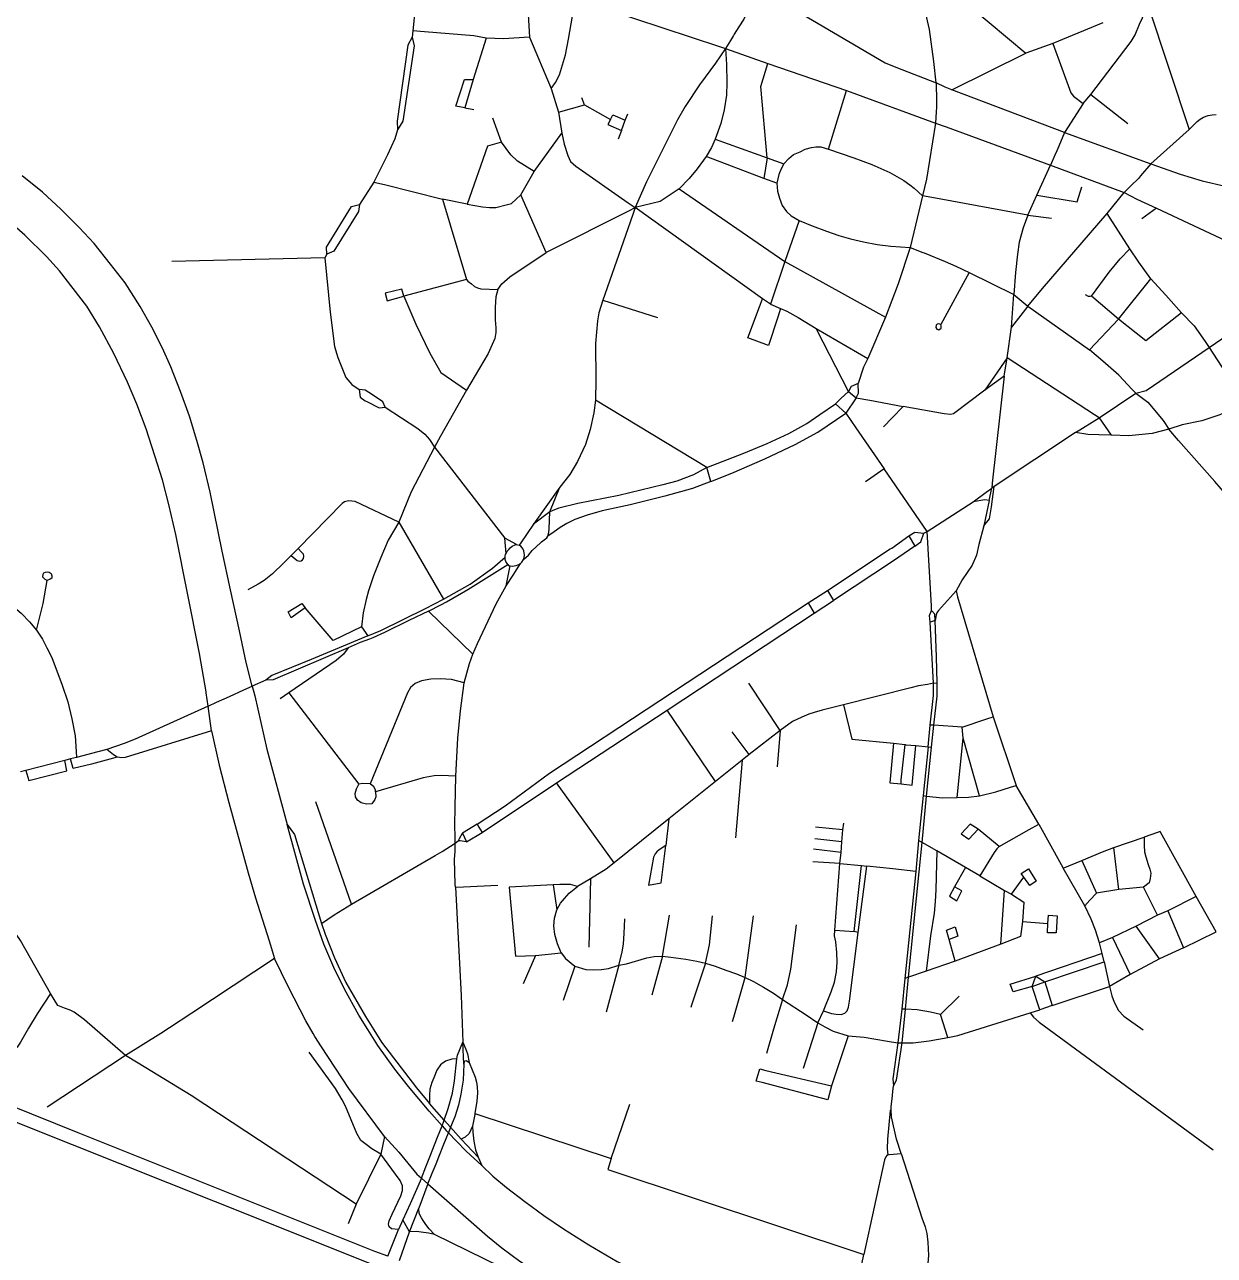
# Model space of a CAD drawing. Header units: millimetres. Extents: x 100812 to 106283, y 188082 to 193781.
# Drawn here: x 102997 to 105002, y 189682 to 191755 of the extents above; entities that cross this region are included whole.
import ezdxf

# ---------------------------------------------------------------- set-up
doc = ezdxf.new("R2010")
doc.units = ezdxf.units.MM
doc.layers.add('Layer1', color=7, linetype='Continuous')

msp = doc.modelspace()

# ---------------------------------------------------------------- linework, layer by layer
at = {"layer": 'Layer1'}
for p, q in [((103842.43, 191829.69), (103848.1, 191733.62)), ((104890.05, 191786.11), (104958.89, 191577.72)), ((103651.21, 191744.19), (103650.13, 191733.32)), ((104813.5, 191757.75), (104729.57, 191723.01)), ((103774.83, 191732.02), (103753.26, 191662.17)), ((103848.1, 191733.62), (103884.28, 191647.28)), ((104729.57, 191723.01), (104683.79, 191706.4)), ((104177.97, 191714.43), (104249.31, 191688.9)), ((104559.19, 191644.62), (104683.79, 191706.4)), ((104249.31, 191688.9), (104381.88, 191643.42)), ((103753.26, 191662.17), (103738.79, 191614.5)), ((103884.28, 191647.28), (103897.03, 191607.27)), ((104351.42, 191545.03), (104381.88, 191643.42)), ((104381.88, 191643.42), (104531.72, 191588.92)), ((104749.27, 191572.93), (104559.19, 191644.62)), ((104780.78, 191621.89), (104793.23, 191636.68)), ((104793.23, 191636.68), (104855.6, 191588.33)), ((103738.79, 191614.5), (103754.32, 191611.56)), ((103897.03, 191607.27), (103940.52, 191619.55)), ((103940.52, 191619.55), (103936.32, 191631.4)), ((103940.52, 191619.55), (103984.39, 191595.05)), ((104780.78, 191621.89), (104749.27, 191572.93)), ((103800.91, 191556.72), (103786.38, 191596.97)), ((103897.03, 191607.27), (103902.15, 191571.6)), ((104009.28, 191593.45), (104013.74, 191604.27)), ((104002.75, 191576.23), (103997.5, 191561.95)), ((104002.75, 191576.23), (104009.28, 191593.45)), ((104749.27, 191572.93), (104894.82, 191520.08)), ((104894.82, 191520.08), (104958.89, 191577.72)), ((103855.89, 191507.09), (103902.15, 191571.6)), ((104160.87, 191561.91), (104248.4, 191530.4)), ((104242.65, 191495.64), (104145.63, 191532.59)), ((104248.4, 191530.4), (104242.65, 191495.64)), ((104248.4, 191530.4), (104276.4, 191520.23)), ((104702.77, 191467.32), (104725.65, 191517.86)), ((104725.65, 191517.86), (104849.83, 191471.86)), ((103833.54, 191468.07), (103855.89, 191507.09)), ((104264.46, 191487.34), (104242.65, 191495.64)), ((103586.01, 191489.46), (103561.33, 191451.46)), ((104099.88, 191478.26), (104278.3, 191355.62)), ((104820.86, 191436.41), (104849.83, 191471.86)), ((103701.51, 191460.81), (103741.81, 191325.52)), ((103742.73, 191452.19), (103701.51, 191460.81)), ((103875.84, 191371.01), (103833.54, 191468.07)), ((104510.07, 191466.36), (104489.27, 191379.25)), ((104687.56, 191433.73), (104702.77, 191467.32)), ((104240.51, 191293.03), (104025.96, 191446.35)), ((104687.56, 191433.73), (104727.18, 191428.76)), ((104859.06, 191377.07), (104820.86, 191436.41)), ((104904.06, 191445.35), (104879.24, 191427.43)), ((104904.06, 191445.35), (105064.61, 191370.39)), ((104302.16, 191424.95), (104278.3, 191355.62)), ((103506.35, 191367.98), (103503.02, 191361.68)), ((103503.02, 191361.68), (103245.47, 191355.62)), ((104278.3, 191355.62), (104253.67, 191283.98)), ((104278.3, 191355.62), (104447.38, 191261.84)), ((103741.81, 191325.52), (103636.51, 191297.39)), ((104588.42, 191337.05), (104540.65, 191249.86)), ((104588.42, 191337.05), (104664, 191299.92)), ((104840.07, 191258.56), (104894.71, 191326.39)), ((103971.41, 191290.75), (104063.49, 191261.2)), ((104253.67, 191283.98), (104240.51, 191293.03)), ((104253.67, 191283.98), (104270.73, 191276.46)), ((104659.71, 191245.38), (104664, 191299.92)), ((104664, 191299.92), (104687.42, 191280.32)), ((104840.07, 191258.56), (104794.5, 191297.5)), ((104447.38, 191261.84), (104417.86, 191192.31)), ((104687.42, 191280.32), (104659.71, 191245.38)), ((104687.42, 191280.32), (104791.01, 191206.77)), ((104992.99, 191210.8), (105077.92, 191269.75)), ((104330.93, 191242.68), (104417.86, 191192.31)), ((104652.37, 191193.65), (104659.71, 191245.38)), ((104840.07, 191258.56), (104791.01, 191206.77)), ((104992.99, 191210.8), (105052.33, 191118.86)), ((104652.37, 191193.65), (104614.98, 191139.2)), ((104647.56, 191162.55), (104652.37, 191193.65)), ((104647.56, 191162.55), (104614.98, 191139.2)), ((104146.41, 191008.82), (103959.34, 191122.31)), ((104398.34, 191126.14), (104381.01, 191100.13)), ((104385.3, 191136.52), (104398.34, 191126.14)), ((104807.37, 191092.37), (104869.16, 191133.71)), ((104381.01, 191100.13), (104363.23, 191116.22)), ((104767.63, 191067.56), (104807.37, 191092.37)), ((104807.37, 191092.37), (104827.49, 191063.33)), ((104767.63, 191067.56), (104630.88, 190977.04)), ((103688.12, 191043.3), (103806.64, 190889.91)), ((104153.23, 190985.35), (104146.41, 191008.82)), ((104518.01, 190901.09), (104445.59, 191006.28)), ((103899.22, 190975.89), (103854.68, 190913.25)), ((103882.2, 190934.25), (103899.22, 190975.89)), ((104622.45, 190953.28), (104626.59, 190974.21)), ((104630.88, 190977.04), (104626.59, 190974.21)), ((104518.01, 190901.09), (104595.31, 190950.98)), ((104622.45, 190953.28), (104613.48, 190910.48)), ((103882.2, 190934.25), (103854.68, 190913.25)), ((103628.02, 190916.91), (103703.09, 190787.14)), ((103826.05, 190878.92), (103806.64, 190889.91)), ((103808.44, 190864.23), (103806.64, 190889.91)), ((104487.2, 190893.51), (104496.83, 190876.41)), ((104512.32, 190898.22), (104518.01, 190901.09)), ((103458.23, 190872.47), (103446.55, 190860.47)), ((103826.05, 190878.92), (103830.49, 190878)), ((103808.76, 190809.38), (103815.33, 190843.4)), ((104317.5, 190780.66), (104349.66, 190801.82)), ((104349.66, 190801.82), (104359.89, 190785.09)), ((103677.66, 190766.69), (103752.78, 190694.54)), ((104317.5, 190780.66), (104327.33, 190763.61)), ((104327.33, 190763.61), (104359.89, 190785.09)), ((104079.87, 190600.41), (104327.33, 190763.61)), ((104531.06, 190751.39), (104522.67, 190748.44)), ((104528.7, 190645.83), (104522.67, 190748.44)), ((103564.86, 190740.48), (103575.65, 190725.43)), ((103403.78, 190650.85), (103380.95, 190640.57)), ((104270.25, 190566.03), (104217.42, 190645.39)), ((104528.7, 190645.83), (104534.76, 190646.23)), ((103442.44, 190629.11), (103427.79, 190619.35)), ((103442.44, 190629.11), (103560.31, 190475.73)), ((103312.56, 190565.37), (103306.64, 190607.03)), ((103893.56, 190477.66), (104079.87, 190600.41)), ((104161.53, 190479.91), (104079.87, 190600.41)), ((104628.91, 190589.16), (104667.91, 190473.24)), ((104218.18, 190525.64), (104189.35, 190563.8)), ((104270.25, 190566.03), (104218.18, 190525.64)), ((104270.25, 190566.03), (104265.04, 190504.85)), ((104519.66, 190538.3), (104522.93, 190574.94)), ((104528.87, 190574.81), (104522.93, 190574.94)), ((104525.14, 190537.58), (104528.87, 190574.81)), ((104576.77, 190571.78), (104528.87, 190574.81)), ((104578.31, 190553.17), (104576.77, 190571.78)), ((104461.13, 190544.29), (104480.47, 190542.05)), ((104498.79, 190540.81), (104519.66, 190538.3)), ((104519.66, 190538.3), (104511.17, 190456.25)), ((104516.93, 190455.57), (104525.14, 190537.58)), ((104519.66, 190538.3), (104525.14, 190537.58)), ((104568.43, 190452.8), (104578.31, 190553.17)), ((104606.11, 190455.6), (104578.31, 190553.17)), ((103074.94, 190518.11), (103065, 190515.51)), ((103084.83, 190520.69), (103074.94, 190518.11)), ((104206.24, 190516.19), (104161.53, 190479.91)), ((104206.24, 190516.19), (104195.05, 190385.2)), ((104218.18, 190525.64), (104206.24, 190516.19)), ((102999.67, 190498.49), (102990.61, 190496.14)), ((103065, 190515.51), (102999.67, 190498.49)), ((103768.15, 190394.34), (103893.56, 190477.66)), ((103990.83, 190343.2), (103893.56, 190477.66)), ((104161.53, 190479.91), (104082.78, 190417.31)), ((104511.17, 190456.25), (104503.44, 190380.8)), ((104509.51, 190377.3), (104516.93, 190455.57)), ((104511.17, 190456.25), (104516.93, 190455.57)), ((104705.66, 190408.03), (104667.91, 190473.24)), ((103548.34, 190273.37), (103488.14, 190445.66)), ((104082.78, 190417.31), (103990.83, 190343.2)), ((104082.78, 190417.31), (104077.53, 190372.44)), ((103759.7, 190408.3), (103735.32, 190393.09)), ((103735.32, 190393.09), (103741.69, 190378.25)), ((103741.69, 190378.25), (103768.15, 190394.34)), ((104375.93, 190398.36), (104329.87, 190403.09)), ((104374.19, 190378.21), (104375.93, 190398.36)), ((104375.93, 190398.36), (104377.18, 190410.07)), ((104639.08, 190370.66), (104603.65, 190399.64)), ((103722.78, 190376.4), (103727.94, 190380.07)), ((104374.19, 190378.21), (104328.64, 190383.46)), ((104372.7, 190360.38), (104374.19, 190378.21)), ((104503.44, 190380.8), (104498.46, 190328.56)), ((104509.51, 190377.3), (104503.44, 190380.8)), ((104534.25, 190363.02), (104509.51, 190377.3)), ((104832.45, 190368.81), (104883.3, 190386.25)), ((104372.7, 190360.38), (104326.13, 190365.87)), ((104370.96, 190342.03), (104372.7, 190360.38)), ((104582.15, 190335.38), (104534.25, 190363.02)), ((104840.74, 190298.25), (104832.45, 190368.81)), ((104370.96, 190342.03), (104325.41, 190344.99)), ((104362.28, 190229.64), (104370.96, 190342.03)), ((104370.96, 190342.03), (104407.31, 190338.31)), ((104394.6, 190227.18), (104407.31, 190338.31)), ((104401.83, 190225.83), (104416.33, 190337.34)), ((104407.31, 190338.31), (104416.33, 190337.34)), ((104582.15, 190335.38), (104563.65, 190302.46)), ((104606.61, 190321.41), (104582.15, 190335.38)), ((104746.78, 190333.97), (104778.05, 190347.03)), ((104783.55, 190270.87), (104746.78, 190333.97)), ((104778.05, 190347.03), (104803.09, 190292.06)), ((103950.43, 190316.35), (103928.83, 190303.31)), ((103950.43, 190316.35), (103948.12, 190200.92)), ((104498.46, 190328.56), (104480, 190148.38)), ((104606.61, 190321.41), (104648.13, 190296.29)), ((104659.85, 190290.2), (104680.52, 190319.1)), ((103887.92, 190305.74), (103893.79, 190263.75)), ((104641.7, 190205.82), (104648.13, 190296.29)), ((104648.13, 190296.29), (104659.85, 190290.2)), ((104840.74, 190298.25), (104803.09, 190292.06)), ((104882.46, 190301.92), (104840.74, 190298.25)), ((104905.96, 190254.83), (104882.46, 190301.92)), ((104970.78, 190286.32), (104922.99, 190262)), ((104072.06, 190185.67), (104083.62, 190254.74)), ((104211.31, 190149.81), (104225.35, 190253.79)), ((104905.96, 190254.83), (104869.61, 190236.4)), ((104922.99, 190262), (104905.96, 190254.83)), ((104922.99, 190262), (104949.33, 190200.15)), ((104362.28, 190229.64), (104394.6, 190227.18)), ((104401.83, 190225.83), (104394.6, 190227.18)), ((104678.26, 190244.13), (104721.01, 190240.91)), ((104869.61, 190236.4), (104830.22, 190217.21)), ((104909.16, 190181.2), (104869.61, 190236.4)), ((104565.17, 190177.36), (104554.67, 190214.03)), ((104641.7, 190205.82), (104565.17, 190177.36)), ((104830.22, 190217.21), (104808.35, 190208.5)), ((104812.46, 190190.15), (104808.35, 190208.5)), ((104830.22, 190217.21), (104859.6, 190155.11)), ((103857.82, 190186.96), (103837.05, 190139.53)), ((103857.82, 190186.96), (103901.32, 190191.39)), ((104072.06, 190185.67), (104054.13, 190120.14)), ((104812.46, 190190.15), (104700.59, 190152.44)), ((104816.05, 190176.16), (104812.46, 190190.15)), ((104949.33, 190200.15), (104909.16, 190181.2)), ((103924.52, 190168.77), (103904.41, 190111.02)), ((103998.56, 190170.97), (103977.35, 190091.44)), ((104565.17, 190177.36), (104516.01, 190160.63)), ((104716.13, 190142.55), (104816.05, 190176.16)), ((104816.05, 190176.16), (104824.79, 190134.64)), ((104909.16, 190181.2), (104859.6, 190155.11)), ((104480, 190148.38), (104475.01, 190096.89)), ((104486.42, 190150.56), (104480, 190148.38)), ((104481.3, 190096.53), (104486.42, 190150.56)), ((104516.01, 190160.63), (104486.42, 190150.56)), ((104694.77, 190134.59), (104700.59, 190152.44)), ((104700.59, 190152.44), (104716.13, 190142.55)), ((104859.6, 190155.11), (104824.79, 190134.64)), ((104694.77, 190134.59), (104716.13, 190142.55)), ((104707.32, 190095.39), (104694.77, 190134.59)), ((104716.13, 190142.55), (104728.17, 190102.57)), ((104728.17, 190102.57), (104824.79, 190134.64)), ((104540.42, 190087.87), (104571.66, 190118.26)), ((104728.17, 190102.57), (104707.32, 190095.39)), ((104333.59, 190073.64), (104343.22, 190093.79)), ((104475.01, 190096.89), (104468.51, 190039.81)), ((104481.3, 190096.53), (104475.01, 190096.89)), ((104475.92, 190039.9), (104481.3, 190096.53)), ((104552.46, 190048.91), (104540.42, 190087.87)), ((104691.3, 190090.51), (104707.32, 190095.39)), ((104333.59, 190073.64), (104309.07, 189996.65)), ((103737.3, 190004.24), (103735.46, 190040.79)), ((104384.78, 190051.84), (104356.69, 189967.35)), ((104468.51, 190039.81), (104475.92, 190039.9)), ((103167.62, 190018.5), (103035.24, 189931.57)), ((103704.41, 189909.92), (103679.55, 189937.74)), ((103985.44, 189845.36), (104017.04, 189936.64)), ((103755.96, 189921), (103985.44, 189845.36)), ((103715.13, 189897.94), (103704.41, 189909.92)), ((103715.13, 189897.94), (103711.42, 189888.52)), ((103733.01, 189877.93), (103715.13, 189897.94)), ((103603.62, 189882.01), (103597.52, 189852.6)), ((103761.61, 189847.46), (103733.01, 189877.93)), ((103597.52, 189852.6), (103556.15, 189768.15)), ((103761.61, 189847.46), (103767.72, 189833.2)), ((103665.9, 189811.92), (103676.89, 189802.28)), ((103676.89, 189802.28), (103661.32, 189761.5)), ((103556.15, 189768.15), (103542.73, 189735.25)), ((103645.61, 189721.49), (103661.32, 189761.5)), ((103634.59, 189741.79), (103627.24, 189725.32)), ((103645.61, 189721.49), (103634.59, 189741.79)), ((103609.22, 189680.6), (103627.24, 189725.32)), ((103629.2, 189673.09), (103645.61, 189721.49))]:
    msp.add_line(p, q, dxfattribs=at)
for points in [[(103676.9, 191877.2), (103672.47, 191864.27), (103662.32, 191823.95), (103655.88, 191788.27), (103651.21, 191744.19)], [(104509.57, 191857.97), (104521.88, 191845.86), (104527.54, 191838.75), (104529.54, 191836.23), (104683.79, 191706.4)], [(104532.72, 191656.32), (104529.13, 191692.74), (104521.97, 191746.26), (104513.81, 191780.65), (104502.03, 191825.59)], [(104229.11, 191819.37), (104226.79, 191806.49), (104223.03, 191792.85), (104208.8, 191764.04), (104200.76, 191751.1), (104192.82, 191738.32), (104191.66, 191736.46), (104186.44, 191728.05), (104177.97, 191714.43)], [(103884.28, 191647.28), (103891.91, 191657.21), (103898.26, 191669.96), (103908.66, 191703.61), (103913.73, 191730.12), (103920.32, 191768.6), (103929.2, 191796.65)], [(103929.2, 191796.65), (104168.19, 191717.66), (104177.97, 191714.43)], [(104793.23, 191636.68), (104861.35, 191725.94), (104868.21, 191737.16), (104875.32, 191755.27), (104890.05, 191786.11)], [(104299.04, 191777.28), (104446.97, 191690.38), (104465.03, 191683.01), (104532.72, 191656.32)], [(103774.83, 191732.02), (103754.22, 191735.82), (103670.84, 191742.59), (103651.21, 191744.19)], [(103650.13, 191733.32), (103643.06, 191720.22), (103625.24, 191591.87), (103625.56, 191577.53)], [(103650.13, 191733.32), (103653.76, 191719.03), (103634.75, 191591.88), (103625.56, 191577.53)], [(103848.1, 191733.62), (103804.09, 191730.77), (103774.83, 191732.02)], [(104729.57, 191723.01), (104759.91, 191639.71), (104764.24, 191634.36), (104780.78, 191621.89)], [(104177.97, 191714.43), (104161.12, 191689.75), (104134.32, 191653.36), (104110.31, 191616.69), (104097.03, 191594.03), (104044.89, 191489.91), (104025.96, 191446.35)], [(104177.97, 191714.43), (104179.86, 191687.31), (104180.39, 191656.98), (104179.9, 191635.84), (104176.1, 191611.12), (104170.01, 191588.17), (104160.87, 191561.91)], [(104248.4, 191530.4), (104237.63, 191650.16), (104249.31, 191688.9)], [(103738.79, 191614.5), (103723.78, 191617.55), (103738.51, 191662.17), (103753.26, 191662.17)], [(104532.72, 191656.32), (104533.34, 191625.82), (104533.52, 191616.66), (104533.43, 191615.35), (104532.95, 191607.86), (104531.72, 191588.92)], [(104559.19, 191644.62), (104548.08, 191649.52), (104532.72, 191656.32)], [(103984.39, 191595.05), (103979.85, 191586.21), (104002.75, 191576.23)], [(103984.39, 191595.05), (103988.23, 191602.61), (104009.28, 191593.45)], [(104958.89, 191577.72), (104972.36, 191591.24), (104977.7, 191595.58), (104983.29, 191598.65), (104990.92, 191601.45), (104997.79, 191602.74), (105004.4, 191603.5)], [(103625.56, 191577.53), (103621.04, 191562.03), (103609.02, 191535.29), (103586.01, 191489.46)], [(104531.72, 191588.92), (104516.75, 191494.13), (104510.07, 191466.36)], [(104531.72, 191588.92), (104550.02, 191582.21), (104725.65, 191517.86)], [(104749.27, 191572.93), (104739.38, 191549.87), (104736.08, 191542.17), (104732.78, 191534.49), (104725.65, 191517.86)], [(103800.91, 191556.72), (103777, 191549.82), (103742.73, 191452.19)], [(103855.89, 191507.09), (103827.9, 191524.89), (103816.44, 191535.07), (103800.91, 191556.72)], [(103902.15, 191571.6), (103906.23, 191553.51), (103912.35, 191534.15), (103917.19, 191523.96), (103925.85, 191516.32), (104014.43, 191454.42), (104025.96, 191446.35)], [(104160.87, 191561.91), (104154.27, 191547.64), (104145.63, 191532.59)], [(103306.64, 190607.03), (103303.5, 190629.15), (103303.23, 190631.03), (103292.1, 190695.56), (103252.34, 190895.78), (103240.42, 190946.54), (103229.77, 190987.86), (103217.09, 191028.68), (103202.11, 191074.09), (103186.37, 191115.16), (103170.63, 191152.4), (103147.76, 191200.62), (103123.88, 191245.78), (103102.53, 191280.23), (103056.25, 191340.2), (103034.64, 191363.95), (102997.76, 191400.18), (102960.88, 191432.6), (102926.28, 191458.39), (102897.02, 191476.79), (102834.17, 191513.56), (102785.57, 191538.85)], [(104145.63, 191532.59), (104130.63, 191511.93), (104116.66, 191495.61), (104099.88, 191478.26)], [(104276.4, 191520.23), (104284.53, 191528.9), (104292.66, 191536.04), (104303.85, 191540.64), (104312.5, 191544.73), (104323.18, 191547.8), (104330.31, 191548.83), (104338.7, 191548.83), (104351.42, 191545.03)], [(104351.42, 191545.03), (104394.43, 191530.29), (104424.71, 191518.84), (104454.73, 191505.62), (104478.66, 191492.15), (104488.84, 191485.02), (104495.71, 191479.16), (104510.07, 191466.36)], [(104276.4, 191520.23), (104272.08, 191511.82), (104268.01, 191502.38), (104264.46, 191487.34)], [(104894.82, 191520.08), (104877.24, 191499.76), (104873.55, 191495.5), (104871.37, 191493.32), (104863.32, 191485.31), (104849.83, 191471.86)], [(104894.82, 191520.08), (104944.19, 191502.8), (104981.08, 191491.61), (105019.76, 191482.73), (105058.68, 191475.37), (105106.26, 191471.85)], [(103380.95, 190640.57), (103370.58, 190680.25), (103359.35, 190734), (103344.03, 190802.53), (103330.4, 190868.08), (103309.81, 190967.38), (103298.07, 191016.54), (103287.61, 191054.24), (103275.11, 191095.25), (103260.08, 191136.51), (103244.02, 191178.03), (103229.5, 191209.61), (103211.93, 191245.01), (103192.06, 191279.65), (103166.86, 191319.61), (103142.42, 191351.44), (103114.42, 191385.8), (103089.23, 191412.79), (103058.43, 191443.83), (103027.65, 191472.33), (102993.3, 191500.05)], [(103586.01, 191489.46), (103603.6, 191485.1), (103701.51, 191460.81)], [(104099.88, 191478.26), (104068.09, 191456.57), (104025.96, 191446.35)], [(104264.46, 191487.34), (104265.74, 191474.36), (104269.06, 191462.12), (104273.65, 191449.89), (104281.03, 191439.71), (104288.67, 191432.84), (104302.16, 191424.95)], [(104702.77, 191467.32), (104770.69, 191456.36), (104778.17, 191481.62)], [(104849.83, 191471.86), (104871.21, 191460.67), (104904.06, 191445.35)], [(103506.35, 191367.98), (103505.81, 191379.76), (103548.11, 191448.1), (103561.33, 191451.46)], [(103561.33, 191451.46), (103559.98, 191439.88), (103518.28, 191373.21), (103506.35, 191367.98)], [(103742.73, 191452.19), (103768.68, 191447.63), (103780.38, 191446.61), (103791.32, 191446.36), (103808.87, 191450.98), (103817.52, 191453.54), (103833.54, 191468.07)], [(104687.56, 191433.73), (104538.08, 191461.21), (104510.07, 191466.36)], [(104025.96, 191446.35), (104018.02, 191442.37), (103875.84, 191371.01)], [(104025.96, 191446.35), (104023.12, 191437.98), (104017.76, 191422.16), (103971.41, 191290.75)], [(104687.56, 191433.73), (104679.43, 191412.32), (104672.84, 191388.1), (104669.8, 191368.23), (104666.77, 191337.14), (104664, 191299.92)], [(104687.42, 191280.32), (104712.32, 191310.16), (104820.86, 191436.41)], [(104302.16, 191424.95), (104324.04, 191415.55), (104348.22, 191406.65), (104369.08, 191399.28), (104388.93, 191393.69), (104410.56, 191388.87), (104433.46, 191384.55), (104456.35, 191381.53), (104489.27, 191379.25)], [(103794.48, 191308.5), (103801.34, 191317.94), (103814.56, 191329.93), (103875.84, 191371.01)], [(104489.27, 191379.25), (104468.78, 191317.86), (104447.38, 191261.84)], [(104489.27, 191379.25), (104510.56, 191370.91), (104512.58, 191370.11), (104547.95, 191355.62), (104566.28, 191347.73), (104588.42, 191337.05)], [(104794.5, 191297.5), (104824.49, 191337.79), (104842.79, 191359.98), (104859.06, 191377.07)], [(104894.71, 191326.39), (104874.08, 191354.4), (104859.06, 191377.07)], [(103503.02, 191361.68), (103512.24, 191270.43), (103519.5, 191212.82), (103525.31, 191194.2), (103531.64, 191177.13), (103538.73, 191160.54), (103548.63, 191148.81), (103560.97, 191140.11)], [(103741.81, 191325.52), (103744.35, 191322.47), (103750.46, 191318.15), (103755.3, 191313.57), (103760.13, 191311.28), (103765.99, 191309.75), (103794.48, 191308.5)], [(104894.71, 191326.39), (104919.66, 191299.15), (104946.14, 191269.36)], [(103636.51, 191297.39), (103632.68, 191308.85), (103604.96, 191302.46), (103608.28, 191289.72), (103636.51, 191297.39)], [(103794.48, 191308.5), (103791.43, 191296.01), (103790.18, 191278.95), (103790.19, 191257.53), (103791.22, 191244.03), (103791.22, 191235.87), (103789.45, 191225.93), (103778.28, 191200.94), (103741.69, 191139.24)], [(103636.51, 191297.39), (103656.64, 191250.26), (103680.34, 191201.37), (103698.42, 191168.77), (103741.69, 191139.24)], [(103971.41, 191290.75), (103965, 191269.1), (103962.43, 191255.59), (103959.04, 191217.62), (103959.67, 191156.2), (103959.34, 191122.31)], [(104270.73, 191276.46), (104266.01, 191262.07), (104250.27, 191214.11), (104215.62, 191227.17), (104235.6, 191279.42), (104240.51, 191293.03)], [(104794.5, 191297.5), (104792.44, 191296.64), (104789.59, 191296.93), (104784.75, 191299.79)], [(104270.73, 191276.46), (104281.41, 191271.77), (104300.5, 191261.34), (104330.93, 191242.68)], [(104946.14, 191269.36), (104886.14, 191221.9), (104840.07, 191258.56)], [(104946.14, 191269.36), (104967.27, 191247.21), (104985.96, 191220.75), (104992.99, 191210.8)], [(104385.3, 191136.52), (104342.51, 191220.07), (104330.93, 191242.68)], [(104540.65, 191249.86), (104537.66, 191250.95), (104534.54, 191250.27), (104533.15, 191248.52), (104532.46, 191244.71), (104533.84, 191241.58), (104537.66, 191240.54), (104541.13, 191243.67), (104541.56, 191247.62), (104540.65, 191249.86)], [(104869.16, 191133.71), (104863.27, 191140.02), (104840.39, 191164.52), (104813.92, 191187.68), (104791.01, 191206.77)], [(104869.16, 191133.71), (104886.71, 191138.31), (104992.99, 191210.8)], [(104417.86, 191192.31), (104410.7, 191177.88), (104401.61, 191150.09)], [(104807.37, 191092.37), (104799.5, 191097.51), (104652.37, 191193.65)], [(104647.56, 191162.55), (104627.53, 190982.61), (104626.59, 190974.21)], [(103560.97, 191140.11), (103562.84, 191127), (103571.13, 191121.33), (103573.85, 191119.79), (103594.91, 191109), (103605.1, 191110.11)], [(103605.1, 191110.11), (103600.77, 191119.13), (103583.26, 191130.91), (103571.06, 191138.86), (103560.97, 191140.11)], [(103741.69, 191139.24), (103698.23, 191061.4), (103688.12, 191043.3)], [(104401.61, 191150.09), (104389.77, 191145.36), (104385.3, 191136.52)], [(104398.34, 191126.14), (104401.97, 191134), (104401.61, 191150.09)], [(104614.98, 191139.2), (104562.21, 191099.03), (104556.87, 191097.77), (104546.18, 191099.06), (104477.33, 191111.67)], [(103959.34, 191122.31), (103956.49, 191100.65), (103950.33, 191072.88), (103942.38, 191047.42), (103928.83, 191018.89), (103915.8, 190997.26), (103899.22, 190975.89)], [(104363.23, 191116.22), (104372.39, 191124.96), (104385.3, 191136.52)], [(104398.34, 191126.14), (104421.01, 191122), (104477.33, 191111.67)], [(104869.16, 191133.71), (104889.27, 191118.7), (104915.24, 191088.15), (104924.66, 191073.37)], [(105052.33, 191118.86), (105035.55, 191108.64), (105010.63, 191097.67), (104980.36, 191087.44), (104947.55, 191080.53), (104924.66, 191073.37)], [(103605.1, 191110.11), (103659.94, 191074.69), (103671.37, 191064.73), (103679.5, 191055.79), (103688.12, 191043.3)], [(104146.41, 191008.82), (104209.07, 191033.16), (104248.3, 191049.41), (104284.73, 191066.15), (104315.31, 191082.93), (104337.23, 191097.91), (104363.23, 191116.22)], [(104153.23, 190985.35), (104188.64, 190999.3), (104244.17, 191023.41), (104295.64, 191047.28), (104333.6, 191068.1), (104381.01, 191100.13)], [(104381.01, 191100.13), (104397.77, 191075.78), (104445.59, 191006.28)], [(104444.5, 191077.35), (104458.93, 191092.44), (104477.33, 191111.67)], [(104827.49, 191063.33), (104807.14, 191063.57), (104788.31, 191064.33), (104767.63, 191067.56)], [(104924.66, 191073.37), (104896.68, 191066.2), (104857.51, 191062.35), (104827.49, 191063.33)], [(105250.39, 190584.91), (105061.9, 190914.48), (105050.69, 190931.29), (105034.4, 190948.35), (105002.1, 190985.14), (104941.2, 191054.53), (104924.66, 191073.37)], [(103688.12, 191043.3), (103648.61, 190967.7), (103628.02, 190916.91)], [(104146.41, 191008.82), (104124.37, 190996.55), (104096.14, 190985.92), (104072.75, 190979.34), (103998.26, 190961.65), (103929.12, 190948.29), (103897.32, 190940.44), (103889.93, 190937.55), (103882.2, 190934.25)], [(104445.59, 191006.28), (104422.88, 190990.71), (104413.82, 190984.51)], [(104153.23, 190985.35), (104122.41, 190973.69), (104076.06, 190960.26), (104017.75, 190946.1), (103970.39, 190935.74), (103944.92, 190928.66), (103924.04, 190921.04), (103910.58, 190914.73), (103899.54, 190907.53), (103889.67, 190900.61), (103879.11, 190892.98)], [(104595.31, 190950.98), (104616.96, 190967.06), (104626.59, 190974.21)], [(104613.48, 190910.48), (104622.61, 190922.3), (104626.42, 190942.46), (104630.88, 190977.04)], [(103628.02, 190916.91), (103554.25, 190951.43), (103548.65, 190952.17), (103543.31, 190952.43), (103536.44, 190951.13), (103532.63, 190948.33), (103458.23, 190872.47)], [(104622.45, 190953.28), (104615.17, 190954.36), (104595.31, 190950.98)], [(103879.11, 190892.98), (103880.66, 190899.17), (103881.32, 190905.57), (103882.2, 190934.25)], [(103628.02, 190916.91), (103610.1, 190886.33), (103597.69, 190857.26), (103585.29, 190826.39), (103576.69, 190801.14), (103572.9, 190786.37), (103567.86, 190763.93), (103564.86, 190740.48)], [(103854.68, 190913.25), (103833.1, 190882.14), (103830.49, 190878)], [(104613.48, 190910.48), (104605.03, 190879.38), (104600.98, 190861.29), (104593.87, 190844.46), (104576.59, 190819.72), (104566.68, 190801.36)], [(103837.97, 190853.62), (103846.17, 190861.16), (103852.71, 190868.93), (103866.21, 190881.65), (103868.3, 190883.49), (103876.9, 190890.54), (103879.11, 190892.98)], [(104349.66, 190801.82), (104455.7, 190871.58), (104458.14, 190873.17), (104487.2, 190893.51)], [(104487.2, 190893.51), (104497.06, 190899.92), (104512.32, 190898.22)], [(104496.83, 190876.41), (104506.92, 190883.58), (104512.32, 190898.22)], [(104525.29, 190767.78), (104525.02, 190776.1), (104518.01, 190901.09)], [(103446.55, 190860.47), (103456.49, 190852.34), (103460.31, 190851.07), (103463.62, 190851.59), (103465.65, 190853.13), (103467.43, 190855.68), (103467.67, 190859.51), (103467.16, 190862.56), (103464.1, 190866.12), (103458.23, 190872.47)], [(103808.44, 190864.23), (103810.58, 190868.06), (103812.88, 190870.96), (103815.48, 190873.71), (103819.01, 190876.33), (103824.06, 190878.53), (103826.05, 190878.92)], [(103837.97, 190853.62), (103838.92, 190857.34), (103839.53, 190861), (103839.22, 190864.68), (103838.3, 190868.2), (103837.23, 190871.11), (103835.85, 190873.56), (103833.37, 190876.58), (103830.49, 190878)], [(104496.83, 190876.41), (104469.82, 190857.6), (104462.62, 190852.85), (104359.89, 190785.09)], [(103446.55, 190860.47), (103434.36, 190848.21), (103415.06, 190829.83), (103400.84, 190818.32), (103390.93, 190812.19), (103373.39, 190802.72)], [(103703.09, 190787.14), (103747.94, 190812.54), (103785.67, 190839.5), (103806.91, 190857.63)], [(103806.91, 190857.63), (103806.91, 190859.78), (103807.52, 190862.08), (103808.44, 190864.23)], [(103811.27, 190845.17), (103810.21, 190846.9), (103808.13, 190850.59), (103807.21, 190853.96), (103806.91, 190857.63)], [(103832.86, 190847.08), (103835.25, 190849.1), (103837.97, 190853.62)], [(103035.47, 190818.77), (103031.9, 190820.3), (103028.33, 190824.1), (103028.83, 190828.95), (103030.1, 190831.49), (103032.89, 190832.77), (103036.46, 190833.04), (103039, 190832.79), (103042.06, 190830), (103043.59, 190826.18), (103043.09, 190822.61), (103040.81, 190820.83), (103035.47, 190818.77)], [(103677.66, 190766.69), (103698.49, 190777.35), (103707.88, 190782.59), (103744.13, 190803.13), (103811.27, 190845.17)], [(103808.76, 190809.38), (103820.35, 190827.46), (103832.86, 190847.08)], [(103811.27, 190845.17), (103812.73, 190844.01), (103815.33, 190843.4)], [(103815.33, 190843.4), (103818.55, 190842.78), (103821.92, 190842.94), (103825.75, 190843.7), (103831.15, 190846.15), (103832.86, 190847.08)], [(103017.57, 190734.91), (103028.93, 190779.77), (103035.47, 190818.77)], [(103752.78, 190694.54), (103760.45, 190712.63), (103791.64, 190779.08), (103808.76, 190809.38)], [(102778.71, 190584.8), (102896.29, 190692.07), (102928.54, 190726.29), (102939.7, 190741.61), (102947.82, 190754.62), (102954.15, 190769.91), (102964.03, 190788.55), (102977.29, 190775.83), (102991.56, 190763.63), (103005.59, 190749.14), (103017.57, 190734.91)], [(103575.65, 190725.43), (103597.81, 190734.31), (103673.03, 190771.14), (103703.09, 190787.14)], [(104566.68, 190801.36), (104557.14, 190790.47), (104536.78, 190767.95), (104535.33, 190765.9), (104534.19, 190763.79), (104533.06, 190760.86), (104532.13, 190757.54), (104531.06, 190751.39)], [(104566.68, 190801.36), (104568.72, 190790.92), (104628.91, 190589.16)], [(103469.89, 190772.37), (103446.51, 190755.75), (103441.4, 190765.93), (103464.27, 190779.75), (103469.89, 190772.37)], [(103564.86, 190740.48), (103517.32, 190717.44), (103469.89, 190772.37)], [(103677.66, 190766.69), (103644.63, 190750.97), (103603.61, 190730.79), (103583.86, 190721.9), (103578.49, 190719.85), (103562.9, 190713.92), (103542.55, 190705.04)], [(103759.7, 190408.3), (103806.77, 190438.89), (103881.66, 190493.97), (104067.67, 190616.32), (104317.5, 190780.66)], [(104522.67, 190748.44), (104522.01, 190759.78), (104525.29, 190767.78)], [(104531.06, 190751.39), (104530.47, 190761.57), (104525.29, 190767.78)], [(104534.76, 190646.23), (104533.54, 190689.75), (104531.06, 190751.39)], [(103017.57, 190734.91), (103027.53, 190719.9), (103035.19, 190705.38), (103043.11, 190688.84), (103061.02, 190642), (103070.49, 190613.99), (103077.16, 190585.73), (103082.82, 190556.94), (103084.28, 190530.63), (103084.83, 190520.69)], [(103575.65, 190725.43), (103540.94, 190710.89), (103480.11, 190685.4), (103413.82, 190658.66), (103403.78, 190650.85)], [(103542.55, 190705.04), (103416.01, 190651.34), (103403.78, 190650.85)], [(103542.55, 190705.04), (103534.42, 190694.29), (103522.48, 190683.82), (103442.44, 190629.11)], [(103737.66, 190646.4), (103746.63, 190678.75), (103752.78, 190694.54)], [(103306.64, 190607.03), (103320.99, 190613.52), (103342.59, 190623.29), (103366.59, 190634.1), (103380.95, 190640.57)], [(103380.95, 190640.57), (103385.16, 190624.47), (103405.55, 190534.52), (103439.65, 190407.46)], [(103737.66, 190646.4), (103716.43, 190651.9), (103697.34, 190653.14), (103681.57, 190652.33), (103666.05, 190649.5), (103655.37, 190644.89), (103647.76, 190638.25), (103642.18, 190629.56), (103579.64, 190476.04)], [(103724.08, 190489.18), (103727.02, 190552.89), (103731.7, 190599.02), (103737.66, 190646.4)], [(104528.7, 190645.83), (104518.43, 190643.53), (104503.42, 190641.2), (104490.34, 190637.88), (104376.78, 190609.07)], [(104522.93, 190574.94), (104528.32, 190625.03), (104528.7, 190645.83)], [(104528.87, 190574.81), (104534.76, 190623.89), (104534.76, 190646.23)], [(103306.64, 190607.03), (103183.65, 190551.34), (103165.31, 190544.24), (103136.27, 190533.84)], [(104376.78, 190609.07), (104340.92, 190600.33), (104327.44, 190596.22), (104318.29, 190593.65), (104306.85, 190588.52), (104290.83, 190581.1), (104270.25, 190566.03)], [(104376.78, 190609.07), (104390.89, 190551.52), (104461.13, 190544.29)], [(104576.77, 190571.78), (104618.17, 190585.58), (104628.91, 190589.16)], [(103312.56, 190565.37), (103166.6, 190520.44), (103161, 190519.67), (103153.37, 190520.93)], [(103312.56, 190565.37), (103325.4, 190507.57), (103341.55, 190444.67), (103374.11, 190326), (103386.41, 190284.24), (103409.71, 190211.42), (103418.67, 190182.15)], [(104461.13, 190544.29), (104454.65, 190478.02), (104473.87, 190476.23)], [(104473.87, 190476.23), (104474.16, 190482.7), (104476.29, 190502.72), (104480.47, 190542.05)], [(104473.87, 190476.23), (104492.31, 190474.03), (104498.79, 190540.81)], [(104480.47, 190542.05), (104481.79, 190541.96), (104498.79, 190540.81)], [(103153.37, 190520.93), (103110.06, 190509.47), (103079.08, 190501.95), (103074.94, 190518.11)], [(103136.27, 190533.84), (103120.69, 190529.85), (103084.83, 190520.69)], [(103153.37, 190520.93), (103147, 190524.98), (103136.27, 190533.84)], [(102999.67, 190498.49), (103004.6, 190481.59), (103068.75, 190497.96), (103065, 190515.51)], [(103588.83, 190462.55), (103589.35, 190454.19), (103587.57, 190449.6), (103582.22, 190442.47), (103573.57, 190441.71), (103564.67, 190444.01), (103558.06, 190448.84), (103554.76, 190454.45), (103554.51, 190460.06), (103556.29, 190467.46), (103560.31, 190475.73)], [(103579.64, 190476.04), (103566.48, 190476.62), (103560.31, 190475.73)], [(103588.83, 190462.55), (103588.34, 190466.17), (103585.8, 190471.01), (103579.64, 190476.04)], [(103724.08, 190489.18), (103698.94, 190490.06), (103687.49, 190489.78), (103668.93, 190485.92), (103588.83, 190462.55)], [(103722.78, 190376.4), (103722.86, 190386.18), (103722.37, 190406.35), (103722.95, 190436.69), (103724.08, 190489.18)], [(104516.93, 190455.57), (104543.75, 190452.49), (104568.43, 190452.8)], [(104568.43, 190452.8), (104587.51, 190453.61), (104606.11, 190455.6)], [(104606.11, 190455.6), (104633.58, 190462.76), (104657.91, 190470.19), (104667.91, 190473.24)], [(103700.71, 189900.32), (103679.16, 189924.57), (103644.04, 189966.31), (103620.87, 189995.59), (103592.62, 190035.3), (103575.74, 190062.35), (103560.53, 190086.74), (103536.6, 190130.03), (103518.26, 190166.69), (103501.44, 190206.17), (103487.22, 190246.05), (103467.15, 190307.29), (103439.65, 190407.46)], [(103439.65, 190407.46), (103451.97, 190390.9), (103497.87, 190240.81)], [(103735.32, 190393.09), (103734.42, 190392.24), (103729.66, 190383.39), (103727.94, 190380.07)], [(103759.7, 190408.3), (103762.72, 190402.94), (103768.15, 190394.34)], [(104603.65, 190399.64), (104590.1, 190408.29), (104575.02, 190391.93), (104587.77, 190382.85), (104603.65, 190399.64)], [(104639.08, 190370.66), (104689.7, 190399.08), (104705.66, 190408.03)], [(104705.66, 190408.03), (104743.26, 190340.32), (104746.78, 190333.97)], [(104970.78, 190286.32), (104910.94, 190394.95), (104910.51, 190395.75), (104905.59, 190394.03), (104883.3, 190386.25)], [(103548.34, 190273.37), (103688.94, 190355.37), (103700.78, 190362.27), (103722.78, 190376.4)], [(103723.17, 190302.13), (103722.92, 190307.23), (103721.77, 190348.68), (103722.49, 190362.59), (103722.78, 190376.4)], [(103741.69, 190378.25), (103734.61, 190379.37), (103731.25, 190379.88), (103727.94, 190380.07)], [(104486.42, 190150.56), (104504.49, 190328.03), (104509.51, 190377.3)], [(104639.08, 190370.66), (104635.27, 190366.83), (104630.45, 190360.71), (104606.61, 190321.41)], [(104883.3, 190386.25), (104883.33, 190372), (104884.12, 190361.8), (104885.92, 190353.4), (104890.27, 190340.41), (104893.08, 190332.51), (104894.37, 190325.64), (104893.62, 190316.73), (104891.6, 190309.58), (104882.46, 190301.92)], [(104534.25, 190363.02), (104532.43, 190297.75), (104531.54, 190277.79), (104529.41, 190258.12), (104523.68, 190220.01), (104516.01, 190160.63)], [(104778.05, 190347.03), (104812.87, 190361.63), (104832.45, 190368.81)], [(103040.92, 190123.19), (102990.65, 190212.5), (102983.5, 190222.93), (102976.62, 190229.29), (102924.62, 190274.79), (102923.05, 190276.85), (102913.4, 190289.53), (102897.08, 190308.09), (102884.57, 190325.39), (102868.24, 190348.54)], [(103990.83, 190343.2), (103976.86, 190332.47), (103950.43, 190316.35)], [(104498.46, 190328.56), (104459.93, 190332.68), (104416.33, 190337.34)], [(104680.52, 190319.1), (104676.42, 190325.21), (104688.36, 190332.9), (104701.42, 190312.3), (104690.5, 190304.62), (104680.52, 190319.1)], [(103723.17, 190302.13), (103736.58, 190302.76), (103794.62, 190305.43)], [(103723.17, 190302.13), (103732.66, 190119.72), (103735.46, 190040.79)], [(103887.92, 190305.74), (103813.57, 190302.03), (103824.24, 190185.61), (103857.82, 190186.96)], [(103928.83, 190303.31), (103917.12, 190306.34), (103899.05, 190306.3), (103887.92, 190305.74)], [(103893.79, 190263.75), (103900.39, 190274.96), (103906.99, 190283.13), (103914.86, 190291.81), (103928.83, 190303.31)], [(104563.65, 190302.46), (104555.28, 190286.65), (104567.77, 190279.29), (104576.13, 190295.61), (104563.65, 190302.46)], [(104659.85, 190290.2), (104680.74, 190276.74), (104678.26, 190244.13)], [(104803.09, 190292.06), (104791.67, 190280.05), (104783.55, 190270.87)], [(103497.87, 190240.81), (103519.09, 190255.47), (103548.34, 190273.37)], [(104808.35, 190208.5), (104801.44, 190229.88), (104794.02, 190248.21), (104783.55, 190270.87)], [(104949.33, 190200.15), (105004.49, 190226.77), (104970.78, 190286.32)], [(103901.32, 190191.39), (103895.18, 190206.41), (103890.57, 190222.2), (103888.76, 190236.73), (103890.26, 190249.72), (103893.79, 190263.75)], [(103998.56, 190170.97), (104004.11, 190192.4), (104006.37, 190206.66), (104007.61, 190223.99), (104008.32, 190248.96)], [(104144.6, 190173.86), (104150.9, 190204.71), (104156.14, 190253.89)], [(104721.01, 190240.91), (104722.26, 190254.67), (104736.76, 190253.69), (104735.3, 190224.89), (104720.54, 190225.37), (104721.01, 190240.91)], [(103497.87, 190240.81), (103504.04, 190223.02), (103519.65, 190183.15), (103538.73, 190141.52), (103571.68, 190084.29), (103585.73, 190061.64), (103598.56, 190040.93), (103657.82, 189964.11), (103679.55, 189937.74)], [(104273.98, 190113), (104282.58, 190137.48), (104288.12, 190163.73), (104297.64, 190238.42)], [(104343.22, 190093.79), (104356.13, 190125.67), (104361.44, 190142.24), (104365.22, 190159.58), (104366.21, 190175.64), (104365.92, 190192.19), (104363.85, 190210.04), (104361.79, 190219.97), (104362.28, 190229.64)], [(104343.22, 190093.79), (104356.54, 190089.59), (104364.67, 190088.31), (104372.8, 190087.77), (104378.9, 190090.05), (104382.97, 190093.87), (104385.27, 190099.72), (104387.08, 190110.16), (104401.83, 190225.83)], [(104554.67, 190214.03), (104550.57, 190229.56), (104564.8, 190235.46), (104569.41, 190219.68), (104554.67, 190214.03)], [(104678.26, 190244.13), (104675.26, 190219.14), (104641.7, 190205.82)], [(103901.32, 190191.39), (103908.72, 190181.72), (103924.52, 190168.77)], [(103998.56, 190170.97), (104011.27, 190173.04), (104045.86, 190183.32), (104058.07, 190185.38), (104072.06, 190185.67)], [(104072.06, 190185.67), (104086.06, 190184.42), (104111.25, 190180.66), (104129.58, 190177.39), (104144.6, 190173.86)], [(103418.67, 190182.15), (103279.4, 190089.81), (103241.28, 190065.06), (103227.08, 190055.83), (103167.62, 190018.5)], [(103603.62, 189882.01), (103543.79, 189962.8), (103497.6, 190033.01), (103486.55, 190050.52), (103483.3, 190055.65), (103471.3, 190076.78), (103441.92, 190133.79), (103418.67, 190182.15)], [(103924.52, 190168.77), (103942.85, 190163.47), (103956.08, 190162.98), (103969.31, 190163.27), (103981.27, 190164.82), (103998.56, 190170.97)], [(104144.6, 190173.86), (104121.04, 190103.33), (104119.81, 190099.65)], [(104144.6, 190173.86), (104160.89, 190169.05), (104178.72, 190162.48), (104196.79, 190156.14), (104211.31, 190149.81)], [(104189.83, 190076.11), (104191.92, 190083.29), (104211.31, 190149.81)], [(104211.31, 190149.81), (104225.32, 190143.47), (104242.38, 190133.56), (104258.94, 190123.41), (104273.98, 190113)], [(104694.77, 190134.59), (104662.47, 190125.86), (104657.36, 190138.84), (104700.59, 190152.44)], [(103609.22, 189680.6), (103587.64, 189688.72), (103087.54, 189888.35), (102664.75, 190058.64), (102483.27, 190131.71)], [(103040.92, 190123.19), (103018.38, 190088.48), (103003.93, 190064.51), (102990.74, 190040.77), (102984.91, 190032.86), (102979.58, 190026.73), (102973.48, 190021.12), (102967.38, 190017.02), (102959.24, 190016.24), (102949.57, 190018.25), (102935.57, 190023.57), (102907.15, 190040.56)], [(103167.62, 190018.5), (103098.29, 190078.72), (103080.97, 190091.42), (103074.34, 190094.72), (103064.92, 190098.28), (103053.72, 190102.83), (103040.92, 190123.19)], [(104824.79, 190134.64), (104828.63, 190119.11), (104832.98, 190108.41), (104839.88, 190094.17), (104849.06, 190084.75), (104881.67, 190061.64)], [(103601.22, 189660.14), (103579.12, 189668.52), (103319.14, 189772.21), (102997.88, 189900.33), (102648.88, 190040.49), (102635.19, 190045.81), (102487.29, 190103.12), (102463.72, 190111.18)], [(104273.98, 190113), (104259.11, 190063.09), (104246.94, 190022.23)], [(104273.98, 190113), (104313.97, 190087.11), (104333.59, 190073.64)], [(104540.42, 190087.87), (104523.37, 190091.65), (104500.97, 190095.43), (104481.3, 190096.53)], [(104552.46, 190048.91), (104569.25, 190052.27), (104589.08, 190058.17), (104691.3, 190090.51)], [(104691.3, 190090.51), (104697.16, 190082.88), (104706.6, 190074.74), (104999.38, 189859.61)], [(104333.59, 190073.64), (104345.57, 190066.79), (104359.57, 190059.69), (104384.78, 190051.84)], [(103725.8, 190013.03), (103726.46, 190019.08), (103735.46, 190040.79)], [(103735.46, 190040.79), (103740.3, 190030.18), (103743.37, 190021.43), (103746.44, 190006.78)], [(104384.78, 190051.84), (104411.5, 190049.36), (104450.77, 190042.79), (104468.51, 190039.81)], [(104468.51, 190039.81), (104460.04, 189979.25), (104461, 189967.5)], [(104461, 189967.5), (104465.98, 189977.31), (104475.92, 190039.9)], [(104475.92, 190039.9), (104493.96, 190040.12), (104520.92, 190043.24), (104552.46, 190048.91)], [(103556.15, 189768.15), (103278.19, 189950.98), (103188.54, 190005.72), (103167.62, 190018.5)], [(103597.52, 189852.6), (103582.42, 189861.47), (103572.74, 189868.83), (103564.07, 189875.7), (103556.92, 189887.14), (103537.75, 189933.22), (103532.64, 189943.65), (103521.15, 189962.74), (103477.01, 190024.05)], [(103725.8, 190013.03), (103716.96, 190012.53), (103706.29, 190008.96), (103698.16, 190002.82), (103692.06, 189994.15), (103686.74, 189981.15), (103683.18, 189972.99), (103679.89, 189962.02), (103679.41, 189951.77), (103679.55, 189937.74)], [(103704.41, 189909.92), (103711.11, 189929.08), (103718.52, 189955.02), (103721.7, 189975.68), (103725.8, 190013.03)], [(103737.3, 190004.24), (103736.21, 189976.92), (103732.34, 189953.73), (103728.23, 189935.13), (103722.08, 189915.52), (103715.13, 189897.94)], [(103737.3, 190004.24), (103739.25, 190009.83), (103740.44, 190010.1), (103742.3, 190009.56), (103746.44, 190006.78)], [(103746.44, 190006.78), (103756.4, 189982.01), (103758.81, 189973.58), (103759.97, 189965.96), (103760.46, 189955.61), (103759.23, 189941.76), (103755.96, 189921)], [(104457.11, 189928.34), (104457.35, 189932.62), (104458.59, 189945.52), (104459.28, 189952), (104459.86, 189958.07), (104461, 189967.5)], [(103755.96, 189921), (103755.69, 189919.33), (103752.15, 189899.69)], [(104457.11, 189928.34), (104456.44, 189927.66), (104455.97, 189926.73), (104455.7, 189925.74), (104450.89, 189877.52), (104450.42, 189861.55), (104451.63, 189851.36)], [(104473.98, 189853.81), (104466.05, 189877.76), (104457.99, 189915.44), (104457.54, 189919.5), (104457.21, 189923.54), (104457.11, 189928.34)], [(103665.9, 189811.92), (103673.5, 189831.21), (103680.1, 189847.96), (103693.03, 189880.81), (103700.71, 189900.32)], [(103700.71, 189900.32), (103703.7, 189907.91), (103704.41, 189909.92)], [(103700.71, 189900.32), (103707.67, 189892.5), (103711.42, 189888.52)], [(103752.15, 189899.69), (103746.06, 189887.19), (103739.71, 189881.08), (103733.01, 189877.93)], [(103752.15, 189899.69), (103752.41, 189889.75), (103753.95, 189874.22), (103756.76, 189859.94), (103761.61, 189847.46)], [(103603.62, 189882.01), (103627.97, 189855.96), (103658.33, 189818.59), (103665.9, 189811.92)], [(103676.89, 189802.28), (103684.23, 189820.26), (103690.64, 189835.99), (103695.46, 189847.78), (103703.92, 189869.38), (103711.42, 189888.52)], [(103711.42, 189888.52), (103724.97, 189874.18), (103741.51, 189857.62), (103767.72, 189833.2)], [(103627.24, 189725.32), (103615.54, 189726.87), (103611.73, 189729.94), (103610.21, 189734.79), (103611.75, 189740.39), (103616.36, 189751.34), (103631.18, 189782.15), (103634, 189791.07), (103634.02, 189799.22), (103630.22, 189807.89), (103622.36, 189818.86), (103597.52, 189852.6)], [(104451.63, 189851.36), (104454.6, 189851.99), (104473.98, 189853.81)], [(104473.98, 189853.81), (104508.55, 189745.1), (104514.18, 189730.33), (104517.26, 189718.62), (104519.07, 189704.1), (104519.88, 189681.93), (104507.87, 189534.21)], [(103767.72, 189833.2), (103786.3, 189815.38), (103809.45, 189796.05), (103839.98, 189772.91), (103872.29, 189748.99), (103905.11, 189726.87), (103947.85, 189699.92), (103995.67, 189671.69), (104041.71, 189647.29), (104076.05, 189630.78), (104116.49, 189612.74), (104159.98, 189596.74), (104214.4, 189579.75), (104261.7, 189568.09), (104316.63, 189556.44), (104369.07, 189548.61), (104383.8, 189546.65)], [(103985.44, 189845.36), (103980.06, 189826.47), (104410.94, 189683.36)], [(104451.63, 189851.36), (104449.64, 189850.1), (104447.93, 189847.67), (104446.05, 189843.02), (104410.94, 189683.36)], [(103665.9, 189811.92), (103646.75, 189769.04), (103634.59, 189741.79)], [(103676.89, 189802.28), (103777.36, 189714.39), (103801.57, 189694.83), (103831.9, 189672.47), (103865.02, 189650.12), (103900.69, 189628.29), (103943.48, 189604.18), (103981.43, 189584.65), (104017.34, 189567.4), (104051.47, 189552.96), (104085.33, 189539.54), (104153.31, 189517.01), (104200.41, 189502.86), (104240.13, 189492.49), (104271.69, 189485.43), (104334.81, 189474.61), (104357.72, 189471.35)], [(103687.71, 189716.87), (103678.75, 189726.49), (103673.27, 189734.21), (103668.99, 189740.95), (103665.91, 189745.27), (103662.34, 189752.29), (103661.32, 189761.5)], [(103687.71, 189716.87), (103677.77, 189719.35), (103665.46, 189720.94), (103657.74, 189722.05), (103645.61, 189721.49)], [(103807.16, 189656.23), (103800.26, 189662.03), (103687.71, 189716.87)], [(104383.8, 189546.65), (104386.19, 189561.07), (104388.53, 189574.45), (104410.94, 189683.36)]]:
    msp.add_lwpolyline(points, dxfattribs=at)
for points in [[(104077.53, 190372.44), (104066.61, 190365.03), (104062.54, 190361.72), (104059.49, 190358.39), (104056.71, 190352.78), (104048.41, 190305.63), (104069.52, 190309.49)], [(104356.69, 189967.35), (104350.5, 189943.83), (104239.85, 189972.87), (104229.7, 189975.17), (104236.09, 189995.86), (104246.25, 189993.45)]]:
    msp.add_lwpolyline(points, close=True, dxfattribs=at)

doc.saveas('drawing.dxf')
